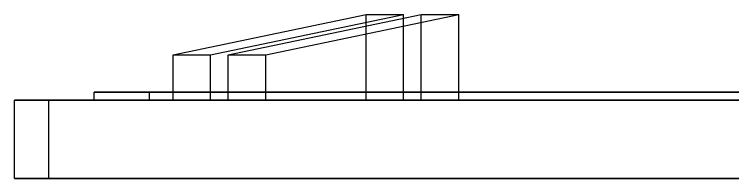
# Model space of a CAD drawing. Header units: millimetres. Extents: x -180 to 1414, y -663 to 972.
# Drawn here: x -173.3 to -118.5, y 780 to 792.5 of the extents above; entities that cross this region are included whole.
import ezdxf

# ---------------------------------------------------------------- set-up
doc = ezdxf.new("R2010")
doc.units = ezdxf.units.MM
doc.layers.add('FRONT', color=8, linetype='Continuous')

msp = doc.modelspace()

# ---------------------------------------------------------------- linework, layer by layer
at = {"layer": 'FRONT'}
for p, q in [((-161.22, 789.459), (-146.475, 792.541)), ((-158.352, 789.459), (-143.607, 792.541)), ((-156.998, 789.459), (-142.253, 792.541)), ((-154.13, 789.459), (-139.386, 792.541)), ((-146.475, 786), (-146.475, 792.541)), ((-146.475, 792.541), (-143.607, 792.541)), ((-143.607, 786), (-143.607, 792.541)), ((-142.253, 786), (-142.253, 792.541)), ((-142.253, 792.541), (-139.386, 792.541)), ((-139.386, 786), (-139.386, 792.541)), ((-161.22, 786), (-161.22, 789.459)), ((-161.22, 789.459), (-158.352, 789.459)), ((-158.352, 786), (-158.352, 789.459)), ((-156.998, 786), (-156.998, 789.459)), ((-156.998, 789.459), (-154.13, 789.459)), ((-154.13, 786), (-154.13, 789.459)), ((-163.03, 786.6), (-167.252, 786.6)), ((-167.252, 786), (-167.252, 786.6)), ((-167.252, 786.6), (-145.188, 786.6)), ((-134.634, 786.6), (-163.03, 786.6)), ((-163.03, 786), (-163.03, 786.6)), ((-145.188, 786.6), (-94.363, 786.6)), ((-75.366, 786.6), (-134.634, 786.6)), ((-170.703, 786), (-173.341, 786)), ((-173.341, 780), (-173.341, 786)), ((-173.341, 786), (-146.507, 786)), ((-133.315, 786), (-170.703, 786)), ((-170.703, 780), (-170.703, 786)), ((-163.03, 786), (-167.252, 786)), ((-167.252, 786), (-145.188, 786)), ((-134.634, 786), (-163.03, 786)), ((-161.22, 786), (-146.475, 786)), ((-161.22, 786), (-158.352, 786)), ((-143.607, 786), (-158.352, 786)), ((-156.998, 786), (-142.253, 786)), ((-156.998, 786), (-154.13, 786)), ((-139.386, 786), (-154.13, 786)), ((-146.507, 786), (-91.176, 786)), ((-143.607, 786), (-146.475, 786)), ((-145.188, 786), (-94.363, 786)), ((-139.386, 786), (-142.253, 786)), ((-75.366, 786), (-134.634, 786)), ((-64.791, 786), (-133.315, 786)), ((-170.703, 780), (-173.341, 780)), ((-173.341, 780), (-146.507, 780)), ((-133.315, 780), (-170.703, 780)), ((-146.507, 780), (-91.176, 780)), ((-64.791, 780), (-133.315, 780))]:
    msp.add_line(p, q, dxfattribs=at)

doc.saveas('drawing.dxf')
